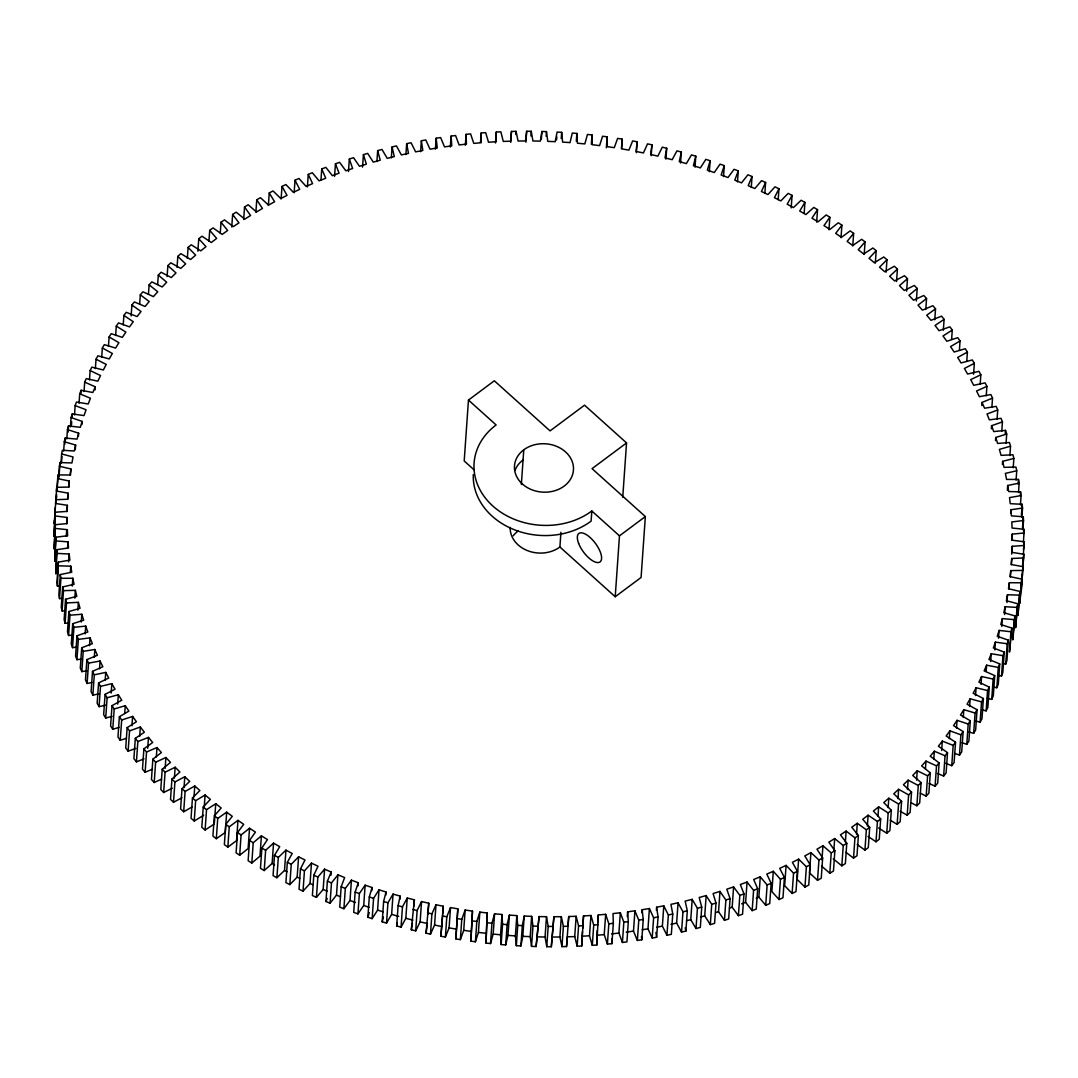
<?xml version="1.0" encoding="UTF-8"?>
<svg xmlns="http://www.w3.org/2000/svg" width="1078" height="1078" viewBox="0 0 1078 1078"><rect width="100%" height="100%" fill="white"/><g stroke="black" fill="none" stroke-linecap="round" stroke-linejoin="round"><path stroke-width="1.5" d="M636.33 152.699L637.098 141.77L632.624 140.935L628.905 150.125L621.602 148.845L622.141 139.116L617.64 138.388L614.271 147.673L606.941 146.595L607.116 136.839L602.589 136.232L599.584 145.611L592.213 144.708L592.011 134.939L587.47 134.454L584.828 143.913L577.431 143.212L576.865 133.443L572.31 133.066L570.033 142.606L562.622 142.094L561.665 132.338L557.11 132.082L555.197 141.676L547.786 141.353L546.465 131.61L541.897 131.476L540.361 141.124L532.936 140.989L531.238 131.287L526.684 131.273L525.512 140.962L518.087 141.016L516.039 131.354L511.471 131.449L510.676 141.178L503.278 141.42L500.852 131.812L496.298 132.028L495.88 141.77L488.496 142.215L485.706 132.661L481.165 132.998L481.125 142.754L473.768 143.387L470.601 133.901L466.087 134.346L465.332 145.274M582.672 928.414L583.535 915.923L590.933 915.491L589.504 935.785L592.294 945.339L596.835 945.002L597.212 930.557M596.835 945.002L598.303 914.952L605.661 914.319L608.814 923.806L607.399 944.099L611.913 943.654L613.328 923.347L613.005 913.578L620.322 912.756L623.839 922.175L622.424 942.468L626.911 941.902L628.326 921.609L627.625 911.84L634.915 910.829L638.782 920.154L637.367 940.447L641.828 939.773L643.243 919.467L642.165 909.724L649.401 908.525L653.618 917.742L652.203 938.049L656.637 937.254L658.052 916.947L656.61 907.231L663.792 905.843L668.36 914.952L666.932 935.259L671.338 934.343L672.753 914.05L670.934 904.361L678.049 902.785L682.967 911.786L681.539 932.079L685.904 931.055L687.319 910.762L685.136 901.114L692.184 899.362L697.426 908.242L696.011 928.535L700.323 927.403L701.738 907.11L699.191 897.502L706.157 895.562L711.736 904.321L710.321 924.614L714.579 923.361L715.994 903.068L713.084 893.541L719.969 891.412L725.871 900.022L724.456 920.329L728.661 918.968L730.075 898.661L726.801 889.202L733.592 886.911L739.831 895.373L738.403 915.667L742.553 914.198L743.982 893.905L740.343 884.512L747.041 882.047L753.589 890.347L752.161 910.64L756.257 909.064L757.672 888.771L753.684 879.486L760.273 876.832L767.132 884.971L765.717 905.264L769.732 903.58L771.147 883.286L766.808 874.096L773.303 871.28L780.459 879.244L779.03 899.537L782.978 897.758L784.407 877.452L779.717 868.369L786.091 865.378L793.543 873.167L792.114 893.46L795.995 891.573L797.41 871.28L792.384 862.306L798.636 859.153L806.371 866.752L804.956 887.046L808.756 885.065L810.171 864.758L804.808 855.919L810.925 852.604L818.943 860.001L817.528 880.308L821.247 878.22L822.662 857.913L816.962 849.208L822.945 845.731L831.232 852.927L829.817 873.234L833.456 871.037L834.871 850.744L828.847 842.188L834.682 838.549L843.239 845.543L841.824 865.836L833.267 858.856M55.355 512.212L53.9 536.251L55.355 512.212L67.186 511.39L67.375 505.312L55.625 503.48L55.813 499.734L67.671 499.235L68.089 493.158L56.406 491.029L56.743 487.296L68.628 487.094L69.275 481.044L57.673 478.619L58.145 474.899L70.043 475.007L70.932 468.984L59.411 466.248L60.031 462.556L71.93 462.961L73.034 456.964L61.621 453.946L62.376 450.267L74.274 450.995L75.608 445.039L64.303 441.724L65.206 438.072L77.077 439.096L78.64 433.181L67.456 429.583L68.493 425.958L80.324 427.292L82.13 421.417L71.081 417.536L72.253 413.939L84.044 415.582L86.065 409.761L75.164 405.597L76.471 402.04L88.207 403.981L90.444 398.227L79.705 393.793L81.146 390.276L92.816 392.5L95.282 386.813L84.69 382.111L86.28 378.634L97.855 381.167L100.55 375.548L90.134 370.576L91.859 367.14L103.34 369.97L106.25 364.431L96.023 359.203L97.882 355.821L109.255 358.934L112.368 353.476L102.356 347.992L104.337 344.664L115.602 348.073L118.917 342.696L109.107 336.956L111.223 333.681L122.353 337.374L125.883 332.105L116.289 326.108L118.526 322.901L129.522 326.877L133.268 321.702L123.889 315.463L126.247 312.31L137.095 316.568L141.029 311.502L131.893 305.034L134.373 301.948L145.072 306.475L149.209 301.517L140.302 294.82L142.902 291.801L153.426 296.612L157.752 291.761L149.114 284.848L151.836 281.897L162.172 286.964L166.686 282.234L158.304 275.106L161.134 272.235L171.294 277.558L175.983 272.95L167.872 265.619L170.809 262.816L180.767 268.395L185.645 263.921L177.803 256.389L180.861 253.667L190.604 259.502L195.644 255.149L188.098 247.428L191.251 244.787L200.777 250.864L205.992 246.646L198.743 238.75L201.99 236.19L211.288 242.51L216.665 238.427L209.711 230.342L213.067 227.889L222.135 234.425L227.66 230.49L221.017 222.243L224.467 219.872L233.279 226.636L238.966 222.863L232.632 214.441L236.176 212.164L244.733 219.144L250.568 215.519L244.544 206.963L248.183 204.766L256.47 211.962L262.453 208.485L256.753 199.78L260.472 197.692L268.503 205.089L274.607 201.775L269.244 192.935L273.044 190.954L280.792 198.541L287.031 195.387L282.005 186.427L285.886 184.54L293.337 192.315L299.697 189.337L295.022 180.242L298.97 178.463L306.125 186.427L312.607 183.61L308.268 174.42L312.283 172.736L319.142 180.875L325.731 178.22L321.743 168.936L325.839 167.359L332.374 175.66L339.071 173.181L335.447 163.802L339.597 162.333L345.822 170.796L352.614 168.491L349.339 159.032L353.544 157.671L359.459 166.281L366.345 164.166L363.421 154.639L367.679 153.386L373.271 162.131L380.238 160.191L377.677 150.597L381.989 149.465L387.245 158.345L394.292 156.593L392.096 146.945L396.461 145.921L401.366 154.922L408.481 153.345L406.662 143.657L411.068 142.741L415.623 151.863L422.805 150.475L421.363 140.746L425.797 139.951L430.014 149.182L437.25 147.982L436.172 138.227L440.632 137.553L444.513 146.877L451.79 145.867L451.089 136.097L455.576 135.532L459.093 144.937L466.424 144.115L466.087 134.346M1023.399 554.86L1024.1 541.749L1012.296 540.213L1012.255 534.122L1024.033 533.004L1023.925 529.258L1012.08 528.031L1011.811 521.941L1023.521 520.526L1023.278 516.78L1011.407 515.85L1010.894 509.759L1022.537 508.034L1022.16 504.302L1010.261 503.682L1009.52 497.605L1021.082 495.584L1020.556 491.851L1008.658 491.528L1007.674 485.477L1019.155 483.146L1018.481 479.427L1006.582 479.427L1005.37 473.39L1016.743 470.763L1015.934 467.057L1004.049 467.367L1002.607 461.357L1013.859 458.446L1012.916 454.754L1001.058 455.361L999.387 449.391L1010.517 446.184L1009.426 442.519L997.608 443.435L995.722 437.506L1006.704 434.003L1005.478 430.378L993.714 431.591L991.598 425.702L1002.432 421.929L1001.071 418.318L989.375 419.854L987.03 414.019L997.716 409.95L996.207 406.379L984.578 408.212L982.018 402.431L992.528 398.092L990.884 394.561L979.35 396.691L976.574 390.977L986.909 386.369L985.13 382.879L973.69 385.304L970.699 379.658L980.832 374.78L978.932 371.331L967.599 374.053L964.392 368.487L974.337 363.34L972.302 359.944L961.077 362.949L957.668 357.465L967.397 352.061L965.241 348.72L954.151 352.021L950.54 346.617L960.04 340.971L957.763 337.67L946.821 341.268L942.994 335.959L952.278 330.057L949.866 326.823L939.073 330.69L935.057 325.475L944.099 319.344L941.566 316.164L930.947 320.314L926.73 315.207L935.529 308.834L932.874 305.721L922.418 310.141L918.025 305.141L926.554 298.539L923.792 295.493L913.524 300.196L908.943 295.305L917.203 288.473L914.333 285.495L904.253 290.467L899.483 285.683L907.487 278.636L904.496 275.739L894.632 280.967L889.687 276.318L897.408 269.055L894.309 266.239L884.661 271.723L879.54 267.196L886.965 259.731L883.771 256.982L874.339 262.722L869.057 258.329L876.185 250.675L872.884 248.007L863.694 253.99L858.25 249.732L865.082 241.89L861.686 239.303L852.725 245.528L847.119 241.405L853.641 233.387L850.151 230.894L841.446 237.349L835.693 233.36L841.905 225.181L838.32 222.769L829.871 229.452L823.983 225.612L829.858 217.257L826.193 214.953L818.013 221.852L811.977 218.174L817.542 209.658L813.782 207.434L805.872 214.562L799.714 211.032L804.929 202.368L801.102 200.252L793.475 207.569L787.183 204.2L792.074 195.401L788.166 193.38L780.836 200.899L774.422 197.692L778.963 188.771L774.974 186.844L767.954 194.552L761.418 191.507L765.609 182.465L761.567 180.646L754.843 188.542L748.199 185.659L752.04 176.509L747.93 174.784L741.516 182.869L734.778 180.147L738.268 170.89L734.091 169.286L727.987 177.533L721.155 174.986L724.281 165.635L720.05 164.125L714.283 172.534L707.357 170.176L710.132 160.743L705.847 159.342L700.404 167.898L693.397 165.716L695.795 156.202L691.47 154.909L686.363 163.613L679.288 161.606L681.323 152.025L676.944 150.853L672.173 159.692L665.032 157.86L666.703 148.238L662.283 147.174L657.863 156.135L650.667 154.491L651.947 144.816L647.514 143.859L643.431 152.941L636.182 151.486L637.098 141.77M583.535 915.923L581.702 945.972L577.148 946.188L574.722 936.58L567.324 936.822L566.529 946.551L561.961 946.646L563.39 926.352L561.328 916.691L553.903 916.745L551.316 946.727L546.762 946.713L548.176 926.42L546.492 916.704L539.067 916.583L536.103 946.524L531.535 946.39L532.963 926.083L531.643 916.354L524.218 916.03L522.803 936.324L520.89 945.918L516.335 945.662L517.75 925.369L516.807 915.613L509.395 915.101L507.967 935.394L505.69 944.934L501.135 944.557L502.564 924.264L501.984 914.494L494.586 913.794L493.172 934.087L490.53 943.546L485.989 943.061L487.202 912.985L479.831 912.096L478.416 932.389L475.411 941.768L470.884 941.161L472.487 911.112L465.144 910.034L461.775 919.318L460.36 939.612L455.859 938.884L457.827 908.848L450.523 907.582L446.804 916.772L445.376 937.065L440.902 936.23L443.247 906.221L435.984 904.765L431.914 913.848L430.486 934.141L426.053 933.184L428.761 903.216L421.552 901.572L417.132 910.533L415.717 930.826L411.297 929.762L414.383 899.834L407.241 898.014L402.471 906.854L401.056 927.147L396.677 925.975L398.105 905.668L400.127 896.101L393.052 894.093L387.945 902.798L386.53 923.091L382.205 921.798L383.62 901.504L386.018 891.991L379.011 889.808L373.567 898.365L372.153 918.658L367.867 917.257L369.296 896.963L372.058 887.531L365.132 885.173L359.365 893.568L357.95 913.875L353.719 912.365L355.134 892.072L358.26 882.72L351.428 880.174L345.324 888.42L343.909 908.714L339.732 907.11L341.16 886.803L344.637 877.546L337.913 874.837L331.485 882.909L330.07 903.216L325.96 901.491L327.375 881.198L331.216 872.048L324.586 869.164L317.848 877.061L316.433 897.354L312.391 895.535L313.806 875.242L317.997 866.2L311.475 863.141L304.441 870.862L303.026 891.156L299.037 889.229L300.452 868.935L304.993 860.015L298.593 856.794L291.249 864.327L289.834 884.62L285.926 882.599L287.341 862.292L292.232 853.506L285.939 850.124L278.313 857.455L276.898 877.748L273.071 875.632L274.486 855.326L279.701 846.675L273.542 843.144L265.633 850.259L264.218 870.566L260.458 868.342L261.887 848.049L267.438 839.533L261.402 835.854L253.222 842.753L251.807 863.047L248.142 860.743L249.557 840.436L255.446 832.081L249.544 828.254L241.095 834.938L239.68 855.231L236.095 852.819L237.51 832.526L243.722 824.333L237.968 820.358L229.264 826.813L227.849 847.106L224.359 844.613L225.774 824.32L232.296 816.302L226.69 812.179L217.743 818.391L216.314 838.697L212.918 836.11L214.347 815.817L221.179 807.974L215.735 803.716L206.531 809.699L205.116 829.993L201.815 827.325L203.23 807.031L210.358 799.377L205.076 794.985L195.644 800.711L194.229 821.018L203.661 815.278M470.884 941.161L472.487 911.112M1024.06 545.495L1012.229 546.303L1012.04 552.394L1023.79 554.227L1021.257 590.704L1023.79 554.227M581.702 945.972L582.443 931.54M54.399 520.041L54.21 523.773L56.743 487.296M1022.187 578.266L1022.375 574.52M455.859 938.884L457.827 908.848M1023.601 557.959L1011.743 558.471L1011.326 564.535L1023.009 566.678L1022.672 570.41L1010.787 570.599L1010.14 576.663L1021.742 579.088L1019.855 603.101L1021.742 579.088M56.582 494.223L56.258 498.912L56.568 496.432M56.905 489.547L57.673 478.619M57.053 490.517L58.145 474.899M58.535 478.74L59.411 466.248M55.382 524.69L54.075 548.742L55.382 524.69L67.173 523.571L67.119 517.48L55.315 515.958M59.047 476.597L60.031 462.556M60.974 463.311L61.621 453.946M55.894 537.181L54.722 561.22L55.894 537.181L67.618 535.766L67.335 529.675L55.49 528.436M61.513 462.758L61.945 456.52M63.656 451.089L64.303 441.724M56.878 549.659L55.84 573.698L56.878 549.659L68.52 547.947L68.008 541.857L56.137 540.927M64.774 444.311L65.206 438.072M57.269 553.405L69.154 554.025L69.908 560.102L58.333 562.123L56.918 582.416L57.444 586.149L60.422 586.23M66.809 438.948L67.456 429.583M68.062 432.197L68.493 425.958M57.444 586.149L58.333 562.123M70.42 426.901L71.081 417.536M58.859 565.856L70.771 566.166L71.741 572.229L60.274 574.561L58.845 594.854L59.519 598.573L62.497 598.573M71.498 424.867L71.714 421.754M72.037 417.065L72.253 413.939M59.519 598.573L60.947 578.28L60.274 574.561M67.658 499.41L68.089 493.158M66.944 511.551L67.375 505.312M68.844 487.296L69.275 481.044M66.688 523.733L67.119 517.48M74.503 414.963L75.164 405.597M60.947 578.28L72.832 578.28L74.045 584.316L62.672 586.944L61.257 607.237L62.066 610.943L65.044 610.862M70.488 475.223L70.932 468.984M66.297 536.062L66.728 529.824M66.89 535.914L67.335 529.675M62.066 610.943L63.494 590.636L62.672 586.944M67.577 548.096L68.008 541.857M75.285 449.715L75.608 445.039M79.044 403.159L79.705 393.793M63.494 590.636L75.366 590.34L76.807 596.35L65.556 599.26L64.141 619.554L65.084 623.246L68.049 623.097M68.615 561.827L69.154 554.025M80.931 393.389L81.146 390.276M65.084 623.246L66.513 602.952L65.556 599.26M78.424 436.307L78.64 433.181M70.326 572.418L70.771 566.166M84.044 391.476L84.69 382.111M81.915 424.543L82.13 421.417M66.513 602.952L78.357 602.332L80.028 608.315L68.898 611.522L67.483 631.816L68.574 635.481L73.008 635.131M68.574 635.481L69.989 615.188L68.898 611.522M72.293 586.082L72.832 578.28M89.487 379.941L90.134 370.576M69.989 615.188L81.807 614.271L83.693 620.2L72.711 623.69L71.296 643.997L72.522 647.622L76.929 647.164M74.827 598.142L75.366 590.34M72.522 647.622L73.937 627.329L72.711 623.69M77.818 610.148L78.357 602.332M95.376 368.568L96.023 359.203M73.937 627.329L85.701 626.102L87.817 631.991L76.983 635.777L75.568 656.071L76.929 659.682L81.322 659.103M95.066 389.94L95.282 386.813M76.929 659.682L78.357 639.375L76.983 635.777M81.268 622.073L81.807 614.271M101.696 357.357L102.356 347.992M78.357 639.375L90.053 637.853L92.385 643.687L81.712 647.757L80.284 668.05L81.793 671.621L86.779 670.839M81.793 671.621L83.222 651.328L81.712 647.757M85.162 633.918L85.701 626.102M108.447 346.321L109.107 336.956M83.222 651.328L94.837 649.495L97.397 655.276L86.887 659.615L85.472 679.908L87.116 683.439L92.061 682.522M89.501 645.668L90.053 637.853M87.116 683.439L88.531 663.145L86.887 659.615M115.629 335.474L116.289 326.108M88.531 663.145L100.065 661.016L102.841 666.73L92.519 671.338L91.091 691.631L92.87 695.121L99.405 693.747M94.298 657.297L94.837 649.495M92.87 695.121L94.285 674.828L92.519 671.338M123.229 324.842L123.889 315.463M99.526 668.818L100.065 661.016M94.285 674.828L105.738 672.402L108.73 678.049L98.583 682.926L97.168 703.22L99.068 706.669L105.55 705.12M99.068 706.669L100.497 686.376L98.583 682.926M105.186 680.218L105.738 672.402M131.125 315.962L131.893 305.034M100.497 686.376L111.829 683.654L115.023 689.219L105.092 694.367L103.663 714.66L105.698 718.056L112.112 716.331M105.698 718.056L107.126 697.762L105.092 694.367M111.169 693.019L111.829 683.654M139.655 304.198L140.302 294.82M107.126 697.762L118.337 694.744L121.747 700.242L112.018 705.632L110.603 725.939L112.759 729.28L119.092 727.394M112.759 729.28L114.187 708.987L112.018 705.632M117.677 704.123L118.337 694.744M148.454 294.213L149.114 284.848M114.187 708.987L125.264 705.686L128.888 711.076L119.375 716.735L117.96 737.029L120.237 740.33L126.49 738.268M120.237 740.33L121.666 720.023L119.375 716.735M124.725 713.488L125.264 705.686M157.644 284.471L158.304 275.106M121.666 720.023L132.607 716.439L136.421 721.748L127.15 727.65L125.722 747.943L128.134 751.177L135.841 748.415M128.134 751.177L129.549 730.884L127.15 727.65M131.947 725.804L132.607 716.439M167.103 276.547L167.872 265.619M129.549 730.884L140.342 727.003L144.358 732.218L135.316 738.363L133.901 758.656L136.434 761.836L144.021 758.872M136.434 761.836L137.849 741.543L135.316 738.363M139.682 736.382L140.342 727.003M177.048 267.317L177.803 256.389M137.849 741.543L148.481 737.392L152.685 742.499L143.9 748.873L142.471 769.166L145.126 772.279L152.591 769.126M145.126 772.279L146.541 751.986L143.9 748.873M147.713 748.321L148.481 737.392M187.329 258.356L188.098 247.428M146.541 751.986L156.997 747.553L161.404 752.565L152.86 759.168L151.446 779.461L154.208 782.507L161.538 779.151M154.208 782.507L155.623 762.213L152.86 759.168M156.337 756.931L156.997 747.553M197.867 251.228L198.743 238.75M155.623 762.213L165.891 757.511L170.486 762.402L162.212 769.234L160.797 789.527L163.667 792.505L172.305 788.247M165.136 768.439L165.891 757.511M163.667 792.505L165.082 772.212L162.212 769.234M208.943 241.27L209.711 230.342M165.082 772.212L175.162 767.24L179.932 772.023L171.928 779.071L170.513 799.364L173.504 802.261L181.953 797.774M174.393 778.168L175.162 767.24M173.504 802.261L174.919 781.968L171.928 779.071M220.249 233.171L221.017 222.243M174.919 781.968L184.783 776.739L189.728 781.388L182.02 788.651L180.592 808.945L183.691 811.761L191.965 807.058M184.028 787.668L184.783 776.739M183.691 811.761L185.106 791.468L182.02 788.651M231.757 226.932L232.632 214.441M185.106 791.468L194.768 785.983L199.875 790.511L192.45 797.976L191.035 818.269L194.229 821.018M194 796.911L194.768 785.983M243.682 219.454L244.544 206.963M204.214 807.476L205.076 794.985M255.89 212.272L256.753 199.78M214.414 822.447L215.735 803.716M268.382 205.426L269.244 192.935M226.69 812.179L225.275 832.472L216.314 838.697M281.129 198.918L282.005 186.427M237.968 820.358L236.554 840.651L227.849 847.106M249.544 828.254L248.129 848.548L239.68 855.231M294.146 192.733L295.022 180.242M261.402 835.854L259.987 856.148L251.807 863.047M307.392 186.898L308.268 174.42M264.218 870.566L272.128 863.438L273.542 843.144M320.988 179.864L321.743 168.936M276.898 877.748L284.525 870.431L285.939 850.124M334.571 176.293L335.447 163.802M289.834 884.62L297.164 877.101L298.593 856.794M348.464 171.523L349.339 159.032M303.026 891.156L310.046 883.448L311.475 863.141M362.545 167.117L363.421 154.639M316.433 897.354L323.157 889.458L324.586 869.164M376.923 161.525L377.677 150.597M331 875.161L331.216 872.048M330.07 903.216L336.484 895.131L337.913 874.837M391.341 157.873L392.096 146.945M343.909 908.714L350.013 900.467L351.428 880.174M405.907 154.585L406.662 143.657M358.044 885.833L358.26 882.72M357.95 913.875L363.717 905.466L365.132 885.173M420.595 151.688L421.363 140.746M371.843 890.657L372.058 887.531M372.153 918.658L377.596 910.101L379.011 889.808M435.404 149.155L436.172 138.227M385.803 895.117L386.018 891.991M386.53 923.091L391.637 914.387L393.052 894.093M450.321 147.026L451.089 136.097M399.911 899.214L400.127 896.101M401.056 927.147L405.827 918.308L407.241 898.014M413.952 906.086L414.383 899.834M415.717 930.826L420.137 921.865L421.552 901.572M480.505 142.363L481.165 132.998M427.993 914.144L428.761 903.216M622.747 497.241L626.547 442.923L584.545 405.18L550.049 430.89L494.33 380.79L468.458 400.073L464.2 460.966L474.037 469.806M430.486 934.141L434.569 925.059L435.984 904.765M495.53 142.956L496.298 132.028M440.902 936.23L442.479 917.149M442.694 914.023L443.247 906.221M445.376 937.065L449.095 927.875L450.523 907.582M510.716 142.377L511.471 131.449M515.81 134.48L516.039 131.354M460.36 939.612L463.729 930.327L465.144 910.034M525.916 142.202L526.684 131.273M530.915 135.976L531.238 131.287M475.411 941.768L476.826 921.474L479.831 912.096M485.989 943.061L487.202 912.985M541.345 139.278L541.897 131.476M521.348 484.507L523.773 449.809M546.128 136.3L546.465 131.61M490.53 943.546L491.945 923.253L494.586 913.794M501.135 944.557L500.569 934.788L501.984 914.494M556.558 139.884L556.787 136.758M561.234 138.577L561.665 132.338M505.69 944.934L507.118 924.628L509.395 915.101M516.335 945.662L515.378 935.906L516.807 915.613M576.312 141.245L576.865 133.443M520.89 945.918L522.318 925.625L524.218 916.03M531.535 946.39L530.214 936.647L531.643 916.354M626.547 442.923L592.051 468.647L645.345 516.564L641.087 577.458L615.215 596.74L559.9 547.004L560.924 532.276M591.35 144.317L592.011 134.939M536.103 946.524L539.067 916.583M546.762 946.713L545.064 937.011L546.492 916.704M606.348 147.767L607.116 136.839M551.316 946.727L553.903 916.745M561.961 946.646L559.913 936.984L561.328 916.691M468.458 400.073L496.123 424.948A70.057 57.39 4 0 0 492.875 506.054A70.057 57.39 4 0 0 591.822 510.985L591.108 521.132A70.057 57.39 4 0 1 514.368 529.756A70.057 57.39 4 0 1 473.296 474.616M621.494 148.481L622.141 139.116M566.529 946.551L568.739 916.529L576.151 916.273L578.576 925.894L577.148 946.188M574.722 936.58L576.151 916.273M615.215 596.74L619.473 535.847L645.345 516.564M592.294 945.339L593.722 925.045L590.933 915.491M651.193 155.744L651.947 144.816M597.751 922.755L598.303 914.952M607.399 944.099L604.232 934.613L605.661 914.319M665.934 159.167L666.703 148.238M622.424 942.468L618.907 933.063L620.322 912.756M627.302 916.529L627.625 911.84M680.555 162.967L681.323 152.025M637.367 940.447L633.487 931.122L634.915 910.829M641.949 912.85L642.165 909.724M695.04 167.13L695.795 156.202M652.203 938.049L647.986 928.818L649.401 908.525M656.394 910.344L656.61 907.231M709.364 171.672L710.132 160.743M666.932 935.259L662.377 926.137L663.792 905.843M723.527 176.563L724.281 165.635M681.539 932.079L676.634 923.078L678.049 902.785M737.5 181.832L738.268 170.89M696.011 928.535L690.755 919.655L692.184 899.362M751.272 187.437L752.04 176.509M710.321 924.614L704.729 915.869L706.157 895.562M764.854 193.393L765.609 182.465M724.456 920.329L718.541 911.718L719.969 891.412M778.195 199.699L778.963 188.771M738.403 915.667L732.178 907.204L733.592 886.911M791.198 207.892L792.074 195.401M752.161 910.64L745.626 902.34L747.041 882.047M804.175 213.296L804.929 202.368M765.717 905.264L758.858 897.125L760.273 876.832M816.666 222.149L817.542 209.658M773.303 871.28L771.875 891.573L779.03 899.537M828.995 229.749L829.858 217.257M786.091 865.378L784.663 885.685L792.114 893.46M841.029 237.659L841.905 225.181M798.636 859.153L797.208 879.459L804.956 887.046M852.765 245.878L853.641 233.387M810.925 852.604L809.497 872.91L817.528 880.308M864.206 254.381L865.082 241.89M821.962 859.786L822.945 845.731M833.82 851.041L834.682 838.549M875.309 263.167L876.185 250.675M845.381 841.999L846.136 831.071L854.948 837.835L853.533 858.128L845.974 852.334M886.089 272.222L886.965 259.731M846.136 831.071L840.449 834.844L846.782 843.252L845.368 863.559L841.824 865.836M856.525 834.21L857.293 823.282L866.348 829.817L864.933 850.111L857.158 844.505M896.532 281.547L897.408 269.055M857.293 823.282L851.755 827.203L858.398 835.463L856.983 855.757L853.533 858.128M867.359 826.125L868.127 815.197L877.425 821.503L876.01 841.81L868.033 836.393M906.611 291.127L907.487 278.636M868.127 815.197L862.75 819.28L869.703 827.352L868.289 847.658L864.933 850.111M877.977 816.208L878.637 806.843L888.164 812.906L886.749 833.213L878.583 827.998M916.34 300.964L917.203 288.473M878.637 806.843L873.423 811.06L880.686 818.957L879.257 839.25L876.01 841.81M888.164 807.57L888.811 798.205L898.567 804.04L897.139 824.333L890.185 820.169M925.786 309.467L926.554 298.539M888.811 798.205L883.771 802.558L891.317 810.279L889.902 830.572L886.749 833.213M898.001 798.677L898.648 789.298L908.606 794.89L907.191 815.184L900.076 811.195M934.761 319.762L935.529 308.834M898.648 789.298L893.783 793.785L901.612 801.318L900.197 821.611L897.139 824.333M907.474 789.514L908.134 780.149L918.281 785.471L916.866 805.765L911.058 802.719M943.331 330.272L944.099 319.344M908.134 780.149L903.431 784.757L911.543 792.087L910.128 812.381L907.191 815.184M916.583 780.108L917.243 770.743L927.592 775.81L926.164 796.103L920.262 793.206M951.618 339.422L952.278 330.057M917.243 770.743L912.729 775.473L921.111 782.601L919.696 802.894L916.866 805.765M925.436 768.897L925.989 761.095L936.512 765.892L935.098 786.199L929.074 783.45M959.393 350.337L960.04 340.971M925.989 761.095L921.663 765.946L930.301 772.859L928.886 793.152L926.164 796.103M933.804 759.033L934.343 751.218L945.042 755.759L943.627 776.052L937.51 773.465M966.75 361.44L967.397 352.061M934.343 751.218L930.22 756.19L939.113 762.874L937.698 783.18L935.098 786.199M941.66 750.504L942.32 741.125L953.168 745.383L951.753 765.69L945.554 763.251M973.569 374.268L974.337 363.34M942.32 741.125L938.386 746.205L947.522 752.673L946.107 772.966L943.627 776.052M949.354 738.632L949.893 730.83L960.902 734.805L959.474 755.099L954.758 753.401M980.185 384.145L980.832 374.78M949.893 730.83L946.161 736.005L955.539 742.23L954.111 762.537L951.753 765.69M956.523 728.135L957.062 720.333L968.206 724.025L970.308 720.751L960.498 715.01L963.826 709.634L975.091 713.043L977.072 709.715L967.047 704.217L970.16 698.773L981.546 701.886L983.392 698.504L973.178 693.275L976.075 687.737L987.556 690.553L989.281 687.131L978.878 682.158L981.559 676.539L993.134 679.073L994.725 675.596L984.147 670.88L986.613 665.193L998.268 667.43L999.724 663.913L988.971 659.48L991.221 653.726L1002.944 655.667L1004.251 652.109L993.35 647.945L995.385 642.124L1007.162 643.755L1008.334 640.17L997.285 636.289L999.09 630.414L1010.921 631.748L1011.959 628.124L1000.775 624.526L1002.351 618.61L1014.209 619.634L1015.112 615.983L1003.807 612.668L1005.154 606.712L1017.039 607.426L1017.794 603.761L1006.38 600.729L1007.499 594.733L1019.397 595.15L1020.004 591.458L1008.496 588.723L1009.372 582.699L1021.27 582.807M981.802 405.557L982.018 402.431M963.274 717.436L963.826 709.634M986.249 395.734L986.909 386.369M957.062 720.333L953.531 725.602L963.126 731.598L961.711 751.892L959.474 755.099M962.007 742.742L966.777 744.319L968.206 724.025M969.621 706.575L970.16 698.773M991.881 407.457L992.528 398.092M970.308 720.751L968.893 741.044L966.777 744.319M991.383 428.828L991.598 425.702M975.536 695.539L976.075 687.737M968.839 731.881L973.663 733.336L975.091 713.043M995.506 440.632L995.722 437.506M997.056 419.315L997.716 409.95M977.072 709.715L975.644 730.008L973.663 733.336M981.02 684.341L981.559 676.539M975.86 721.02L980.118 722.179L981.546 701.886M1001.785 431.294L1002.432 421.929M983.392 698.504L981.977 718.797L980.118 722.179M986.168 671.446L986.613 665.193M1002.392 464.483L1002.607 461.357M1005.262 433.491L1005.478 430.378M981.829 709.796L986.141 710.86L987.556 690.553M990.669 661.528L991.221 653.726M1006.057 443.381L1006.704 434.003M989.281 687.131L987.866 707.424L986.141 710.86M994.832 649.94L995.385 642.124M987.381 698.423L991.72 699.366L993.134 679.073M1007.351 490.153L1007.674 485.477M1009.87 455.549L1010.517 446.184M994.725 675.596L993.31 695.889L991.72 699.366M998.538 638.23L999.09 630.414M993.929 687.171L996.854 687.724L998.268 667.43M1001.799 626.412L1002.351 618.61M1013.212 467.812L1013.859 458.446M999.724 663.913L998.295 684.207L996.854 687.724M1010.679 512.885L1010.894 509.759M1004.602 614.514L1005.154 606.712M998.592 675.475L1001.529 675.96L1002.944 655.667M1006.946 602.548L1007.499 594.733M1011.811 540.374L1012.255 534.122M1016.082 480.128L1016.743 470.763M1004.251 652.109L1002.836 672.402L1001.529 675.96M1008.941 588.938L1009.372 582.699M1011.69 554.119L1012.229 546.303M1010.355 576.851L1010.787 570.599M1011.312 564.71L1011.743 558.471M1018.144 484.116L1018.481 479.427M1002.796 663.644L1005.747 664.061L1007.162 643.755M1008.334 640.17L1006.919 660.464L1005.747 664.061M1018.494 492.511L1019.155 483.146M1020.34 494.964L1020.556 491.851M1010.921 631.748L1009.507 652.042L1011.959 628.124M1020.435 504.949L1021.082 495.584M1021.392 515.23L1022.16 504.302M1014.209 619.634L1012.794 639.928L1015.112 615.983M1021.89 517.4L1022.537 508.034M1022.523 527.708L1023.278 516.78M1017.039 607.426L1015.624 627.733L1017.794 603.761M1022.874 529.891L1023.521 520.526M1019.397 595.15L1017.969 615.444L1020.004 591.458M1023.601 533.947L1023.925 529.258M1023.372 542.382L1024.033 533.004M1023.009 557.366L1022.645 565.788L1023.184 557.986M1023.548 549.551L1024.1 541.749M568.739 916.529L567.944 926.258L563.39 926.352M54.991 511.322L55.328 507.59M426.053 933.184L427.333 923.509L420.137 921.865M411.297 929.762L412.402 923.347M396.677 925.975L397.351 922.781M382.205 921.798L383.404 917.041M367.867 917.257L369.255 912.54M325.96 901.491L327.24 898.446M960.902 734.805L963.126 731.598M953.168 745.383L955.539 742.23M945.042 755.759L947.522 752.673M936.512 765.892L939.113 762.874M927.592 775.81L930.301 772.859M918.281 785.471L921.111 782.601M908.606 794.89L911.543 792.087M898.567 804.04L901.612 801.318M888.164 812.906L891.317 810.279M877.425 821.503L880.686 818.957M866.348 829.817L869.703 827.352M854.948 837.835L858.398 835.463M205.116 829.993L214.306 824.01M843.239 845.543L846.782 843.252M831.232 852.927L834.871 850.744M818.943 860.001L822.662 857.913M806.371 866.752L810.171 864.758M793.543 873.167L797.41 871.28M780.459 879.244L784.407 877.452M767.132 884.971L771.147 883.286M756.217 898.19L758.858 897.125M753.589 890.347L757.672 888.771M741.597 903.822L745.626 902.34M739.831 895.373L743.982 893.905M729.456 908.121L732.178 907.204M725.871 900.022L730.075 898.661M715.792 912.567L718.541 911.718M711.736 904.321L715.994 903.068M700.552 917.028L704.729 915.869M697.426 908.242L701.738 907.11M686.538 920.706L690.755 919.655M682.967 911.786L687.319 910.762M670.947 924.345L676.634 923.078M668.36 914.952L672.753 914.05M656.623 927.242L662.377 926.137M653.618 917.742L658.052 916.947M642.205 929.775L647.986 928.818M638.782 920.154L643.243 919.467M626.21 932.133L633.487 931.122M623.839 922.175L628.326 921.609M611.576 933.885L618.907 933.063M608.814 923.806L613.328 923.347M596.875 935.246L604.232 934.613M593.722 925.045L598.25 924.708M582.12 936.23L589.504 935.785M578.576 925.894L583.117 925.679M552.488 937.038L559.913 936.984M548.176 926.42L552.744 926.433M537.639 936.876L545.064 937.011M532.963 926.083L537.531 926.231M522.803 936.324L530.214 936.647M517.75 925.369L522.318 925.625M507.967 935.394L515.378 935.906M502.564 924.264L507.118 924.628M493.172 934.087L500.569 934.788M487.404 922.755L491.945 923.253M478.416 932.389L485.787 933.292M472.312 920.868L476.826 921.474M463.729 930.327L471.059 931.405M457.274 918.591L461.775 919.318M449.095 927.875L456.398 929.155M442.317 915.936L446.804 916.772M434.569 925.059L441.818 926.514M427.467 912.891L431.914 913.848M412.726 909.468L417.132 910.533M405.827 918.308L412.968 920.14M398.105 905.668L402.471 906.854M391.637 914.387L398.712 916.394M383.62 901.504L387.945 902.798M377.596 910.101L383.202 911.853M369.296 896.963L373.567 898.365M363.717 905.466L369.255 907.353M355.134 892.072L359.365 893.568M350.013 900.467L355.471 902.502M341.16 886.803L345.324 888.42M336.484 895.131L340.527 896.761M327.375 881.198L331.485 882.909M323.157 889.458L327.146 891.183M313.806 875.242L317.848 877.061M310.046 883.448L312.66 884.661M300.452 868.935L304.441 870.862M297.164 877.101L299.738 878.381M287.341 862.292L291.249 864.327M284.525 870.431L287.031 871.779M274.486 855.326L278.313 857.455M272.128 863.438L274.594 864.852M261.887 848.049L265.633 850.259M249.557 840.436L253.222 842.753M237.51 832.526L241.095 834.938M225.774 824.32L229.264 826.813M214.347 815.817L217.743 818.391M203.23 807.031L206.531 809.699M192.45 797.976L195.644 800.711M821.53 866.038L829.817 873.234M591.822 510.985L619.473 535.847M685.163 927.848L685.904 931.055M655.909 932.389L656.637 937.254M641.464 936.512L641.828 939.773M611.752 938.763L611.913 943.654M559.9 547.004A29.564 24.215 4 0 1 527.519 550.642A29.564 24.215 4 0 1 510.19 527.385M514.988 470.426A29.564 24.215 4 0 1 523.073 459.956M513.209 535.779A29.564 24.215 4 0 1 518.1 530.996M578.616 543.339A17.733 7.371 53.3 0 0 599.597 562.204A17.733 7.371 53.3 0 0 590.178 537.545A17.733 7.371 53.3 0 0 578.616 543.339M522.412 484.035A29.564 24.215 4 0 0 572.229 475.641A29.564 24.215 4 0 0 537.262 444.203A29.564 24.215 4 0 0 522.412 484.035"/></g></svg>
